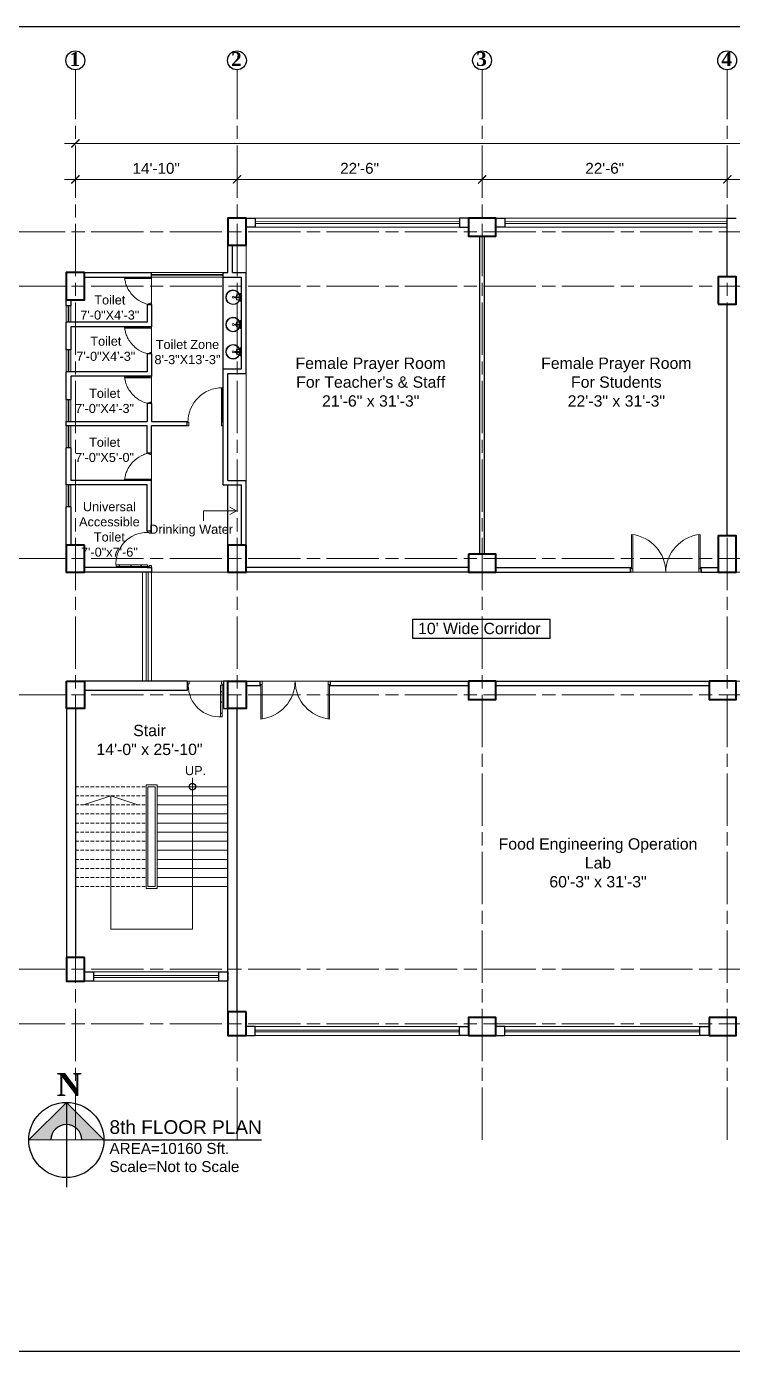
# Model space of a CAD drawing. Header units: inches. Extents: x -12 to 20935469, y -1604 to 24729220.
# Drawn here: x 20887924 to 20888702, y 24705706 to 24707164 of the extents above; entities that cross this region are included whole.
import ezdxf

# ---------------------------------------------------------------- set-up
doc = ezdxf.new("R2010")
doc.units = ezdxf.units.IN
doc.header["$LTSCALE"] = 0.03
doc.header["$MEASUREMENT"] = 0
doc.header["$PDMODE"] = 32
doc.header["$PDSIZE"] = 15
doc.linetypes.add('ACAD_ISO08W100', pattern=[36, 24, -3, 6, -3])
doc.linetypes.add('DASHED2', pattern=[0.375, 0.25, -0.125])
for name, color, linetype, lineweight in [('column', 1, 'Continuous', 40), ('Dim Line', 252, 'Continuous', 13), ('Door', 7, 'Continuous', 18), ('Gas', 21, 'Continuous', 5), ('Glass Line', 252, 'Continuous', 9), ('Grid Line', 252, 'Continuous', 18), ('Hatch', 253, 'Continuous', 15), ('Low Wall', 7, 'Continuous', 30), ('Main Wall', 7, 'Continuous', 30), ('RAIL', 23, 'Continuous', 13), ('STAIR', 46, 'Continuous', 15), ('TOILET FIXTURE', 142, 'Continuous', 5), ('wind.', 150, 'Continuous', 20)]:
    doc.layers.add(name, color=color, linetype=linetype, lineweight=lineweight)
doc.layers.add('TEXT', color=7, linetype='Continuous')
doc.styles.add('2', font='swisscl.ttf')
doc.styles.add('RomanS', font='arial.ttf', dxfattribs={"height": 12})
doc.styles.get("Standard").update_dxf_attribs({"font": 'timesbd.ttf'})
doc.dimstyles.new('Aec_Arch_I', dxfattribs={"dimscale": 96, "dimtxt": 12, "dimasz": 0.09375, "dimexe": 0.125, "dimexo": 0.125, "dimgap": 0.0625, "dimtad": 1, "dimdec": 0, "dimzin": 3, "dimdsep": 46, "dimlunit": 4, "dimtxsty": 'RomanS', "dimblk1": 'ARCHTICK', "dimblk2": 'ARCHTICK', "dimsah": 1, "dimcen": 0.09375, "dimdle": 0.125, "dimadec": 0, "dimazin": 0, "dimtfac": 0.75, "dimtdec": 0, "dimtmove": 2, "dimatfit": 3, "dimldrblk": 'ARCHTICK', "dimfxl": 1, "dimfrac": 1, "dimtolj": 1, "dimtzin": 0, "dimarcsym": 0})

# ---------------------------------------------------------------- blocks, each defined once
blk = doc.blocks.new('_ArchTick')
at = {"color": 0, "linetype": 'ByBlock', "lineweight": 35, "const_width": 0.15}
blk.add_lwpolyline([(-0.5, -0.5), (0.5, 0.5)], dxfattribs=at)
blk = doc.blocks.new('*D14')
at = {"layer": 'Defpoints', "color": 0, "transparency": 16777216}
for p in [(20831126.3, 24724578.2), (20830948.3, 24724562.3), (20831126.3, 24724562.3)]:
    blk.add_point(p, dxfattribs=at)
at = {"layer": 'Dim Line', "color": 0, "lineweight": -2, "transparency": 16777216}
for p, q in [((20830948.3, 24724574.3), (20830948.3, 24724590.2)), ((20831126.3, 24724574.3), (20831126.3, 24724590.2)), ((20830936.3, 24724578.2), (20831138.3, 24724578.2))]:
    blk.add_line(p, q, dxfattribs=at)
at = {"layer": 'Dim Line', "color": 0, "lineweight": -2, "transparency": 16777216, "xscale": 9, "yscale": 9, "zscale": 9, "rotation": 180}
blk.add_blockref('_ArchTick', (20830948.3, 24724578.2), dxfattribs=at)
at = {"layer": 'Dim Line', "color": 0, "lineweight": -2, "transparency": 16777216, "xscale": 9, "yscale": 9, "zscale": 9}
blk.add_blockref('_ArchTick', (20831126.3, 24724578.2), dxfattribs=at)
at = {"layer": 'Dim Line', "color": 0, "transparency": 16777216, "insert": (20831037.3, 24724590.3), "char_height": 12, "attachment_point": 5, "style": 'RomanS'}
blk.add_mtext('\\A1;14\'-10"', dxfattribs=at)
blk = doc.blocks.new('*D7')
at = {"layer": 'Defpoints', "color": 0, "transparency": 16777216}
for p in [(20831396.3, 24724578.2), (20831396.3, 24724578.2), (20831126.3, 24724562.3)]:
    blk.add_point(p, dxfattribs=at)
at = {"layer": 'Dim Line', "color": 0, "lineweight": -2, "transparency": 16777216}
for p, q in [((20831126.3, 24724574.3), (20831126.3, 24724590.2)), ((20831114.3, 24724578.2), (20831408.3, 24724578.2))]:
    blk.add_line(p, q, dxfattribs=at)
at = {"layer": 'Dim Line', "color": 0, "lineweight": -2, "transparency": 16777216, "xscale": 9, "yscale": 9, "zscale": 9, "rotation": 180}
blk.add_blockref('_ArchTick', (20831126.3, 24724578.2), dxfattribs=at)
at = {"layer": 'Dim Line', "color": 0, "lineweight": -2, "transparency": 16777216, "xscale": 9, "yscale": 9, "zscale": 9}
blk.add_blockref('_ArchTick', (20831396.3, 24724578.2), dxfattribs=at)
at = {"layer": 'Dim Line', "color": 0, "transparency": 16777216, "insert": (20831261.3, 24724590.3), "char_height": 12, "attachment_point": 5, "style": 'RomanS'}
blk.add_mtext('\\A1;22\'-6"', dxfattribs=at)
blk = doc.blocks.new('*D8')
at = {"layer": 'Defpoints', "color": 0, "transparency": 16777216}
for p in [(20831396.3, 24724578.2), (20831666.3, 24724578.2), (20831666.3, 24724578.2)]:
    blk.add_point(p, dxfattribs=at)
at = {"layer": 'Dim Line', "color": 0, "lineweight": -2, "transparency": 16777216}
blk.add_line((20831384.3, 24724578.2), (20831678.3, 24724578.2), dxfattribs=at)
at = {"layer": 'Dim Line', "color": 0, "lineweight": -2, "transparency": 16777216, "xscale": 9, "yscale": 9, "zscale": 9, "rotation": 180}
blk.add_blockref('_ArchTick', (20831396.3, 24724578.2), dxfattribs=at)
at = {"layer": 'Dim Line', "color": 0, "lineweight": -2, "transparency": 16777216, "xscale": 9, "yscale": 9, "zscale": 9}
blk.add_blockref('_ArchTick', (20831666.3, 24724578.2), dxfattribs=at)
at = {"layer": 'Dim Line', "color": 0, "transparency": 16777216, "insert": (20831531.3, 24724590.3), "char_height": 12, "attachment_point": 5, "style": 'RomanS'}
blk.add_mtext('\\A1;22\'-6"', dxfattribs=at)
blk = doc.blocks.new('*D9')
at = {"layer": 'Defpoints', "color": 0, "transparency": 16777216}
for p in [(20831666.3, 24724578.2), (20831844.3, 24724578.2), (20831844.3, 24724578.2)]:
    blk.add_point(p, dxfattribs=at)
at = {"layer": 'Dim Line', "color": 0, "lineweight": -2, "transparency": 16777216}
blk.add_line((20831654.3, 24724578.2), (20831856.3, 24724578.2), dxfattribs=at)
at = {"layer": 'Dim Line', "color": 0, "lineweight": -2, "transparency": 16777216, "xscale": 9, "yscale": 9, "zscale": 9, "rotation": 180}
blk.add_blockref('_ArchTick', (20831666.3, 24724578.2), dxfattribs=at)
at = {"layer": 'Dim Line', "color": 0, "lineweight": -2, "transparency": 16777216, "xscale": 9, "yscale": 9, "zscale": 9}
blk.add_blockref('_ArchTick', (20831844.3, 24724578.2), dxfattribs=at)
at = {"layer": 'Dim Line', "color": 0, "transparency": 16777216, "insert": (20831755.3, 24724590.3), "char_height": 12, "attachment_point": 5, "style": 'RomanS'}
blk.add_mtext('\\A1;14\'-10"', dxfattribs=at)
blk = doc.blocks.new('*D13')
at = {"layer": 'Defpoints', "color": 0, "transparency": 16777216}
for p in [(20830948.3, 24724610.7), (20832951.8, 24724617.8), (20832951.8, 24724610.7)]:
    blk.add_point(p, dxfattribs=at)
at = {"layer": 'Dim Line', "color": 0, "lineweight": -2, "transparency": 16777216}
for p, q in [((20830948.3, 24724622.7), (20830948.3, 24724629.8)), ((20832951.8, 24724622.7), (20832951.8, 24724629.8)), ((20830936.3, 24724617.8), (20832963.8, 24724617.8))]:
    blk.add_line(p, q, dxfattribs=at)
at = {"layer": 'Dim Line', "color": 0, "lineweight": -2, "transparency": 16777216, "xscale": 9, "yscale": 9, "zscale": 9, "rotation": 180}
blk.add_blockref('_ArchTick', (20830948.3, 24724617.8), dxfattribs=at)
at = {"layer": 'Dim Line', "color": 0, "lineweight": -2, "transparency": 16777216, "xscale": 9, "yscale": 9, "zscale": 9}
blk.add_blockref('_ArchTick', (20832951.8, 24724617.8), dxfattribs=at)
at = {"layer": 'Dim Line', "color": 0, "transparency": 16777216, "insert": (20831950, 24724629.9), "char_height": 12, "attachment_point": 5, "style": 'RomanS'}
blk.add_mtext('\\A1;166\'-11"', dxfattribs=at)
blk = doc.blocks.new('Door_45')
at = {"layer": 'Door'}
for p, q in [((1.5, 5), (1.5, 44)), ((1.5, 40), (2.2, 40)), ((2.2, 40), (2.2, 39.5)), ((2.2, 39.5), (2.7, 39.5)), ((2.7, 39.5), (2.7, 40)), ((2.7, 40), (3.5, 40)), ((3.5, 44), (3.5, 5)), ((1.5, 25.8), (2.2, 25.8)), ((2.2, 25.8), (2.2, 25.3)), ((2.2, 25.3), (2.7, 25.3)), ((2.7, 25.8), (3.5, 25.8)), ((2.7, 25.3), (2.7, 25.8)), ((0, 0), (0, 5)), ((0, 5), (1.5, 5)), ((1.5, 12.6), (2.2, 12.6)), ((3.5, 5), (1.5, 5)), ((1.5, 5), (1.5, 3)), ((1.5, 3), (2.5, 3)), ((2.2, 12.6), (2.2, 13.1)), ((2.2, 13.1), (2.7, 13.1)), ((2.5, 3), (2.5, 0)), ((2.7, 13.1), (2.7, 12.6)), ((2.7, 12.6), (3.5, 12.6)), ((42.5, 3), (42.5, 0)), ((43.5, 3), (42.5, 3)), ((45, 5), (43.5, 5)), ((43.5, 5), (43.5, 3)), ((45, 0), (45, 5)), ((2.5, 0), (0, 0)), ((42.5, 0), (45, 0))]:
    blk.add_line(p, q, dxfattribs=at)
blk.add_arc((4.7, 5.3), 38.8, 359.6233, 94.6685, dxfattribs=at)
blk = doc.blocks.new('sssss-flat-876')
at = {"layer": 'Door', "linetype": 'Continuous', "ltscale": 3}
blk.add_line((3666.5, 84027.2), (3666.5, 84055.7), dxfattribs=at)
at = {"layer": 'Door', "linetype": 'Continuous', "ltscale": 3, "extrusion": (-7.21527e-09, -3.35624e-18, 1), "elevation": 0}
for points in [[(3666.5, 84057.2), (3666.5, 84055.7), (3668.4, 84055.7), (3668.4, 84056.5), (3670.2, 84056.5), (3670.2, 84057.2)], [(3668.4, 84055.7), (3696.2, 84055.7), (3696.2, 84056.5), (3668.4, 84056.5)]]:
    blk.add_lwpolyline(points, close=True, dxfattribs=at)
at = {"layer": 'Door', "linetype": 'Continuous', "ltscale": 3, "flags": 128}
blk.add_lwpolyline([(3670.2, 84027.2, 0.04096), (3675.5, 84028.9, 0.082496), (3684.9, 84034.8, 0.052187), (3689.7, 84040, 0.043988), (3692.9, 84045, 0.036571), (3694.8, 84049.6, 0.034751), (3695.9, 84054.2, 0.011435), (3696.2, 84055.7)], format="xyb", dxfattribs=at)
at = {"layer": 'Door', "linetype": 'Continuous', "ltscale": 3}
blk.add_lwpolyline([(3666.5, 84027.2), (3666.5, 84028.7), (3668.4, 84028.7), (3668.4, 84027.9), (3670.2, 84027.9), (3670.2, 84027.2)], close=True, dxfattribs=at)
blk = doc.blocks.new('7-flat-72')
at = {"layer": 'Glass Line', "color": 8, "ltscale": 20}
for p, q in [((-64478.7, 376960.5), (-64480.3, 376960.5)), ((-64480.3, 376959.5), (-64480.3, 376960.5)), ((-64480.3, 376959.5), (-64480.3, 376960.5)), ((-64478.7, 376959.5), (-64480.3, 376959.5)), ((-64480.3, 376959.1), (-64480.3, 376959.4)), ((-64478.7, 376959.4), (-64480.3, 376959.4)), ((-64478.7, 376959.1), (-64480.3, 376959.1)), ((-64480.2, 376959.4), (-64480.2, 376959.5)), ((-64480.1, 376959.5), (-64480.1, 376960.5)), ((-64479.9, 376959.5), (-64479.9, 376960.5)), ((-64479.5, 376959.5), (-64479.5, 376960.5)), ((-64479.1, 376959.5), (-64479.1, 376960.5)), ((-64478.9, 376959.5), (-64478.9, 376960.5)), ((-64478.9, 376959.4), (-64478.9, 376959.5)), ((-64478.8, 376959.5), (-64478.8, 376960.5)), ((-64478.7, 376959.5), (-64478.7, 376960.5)), ((-64478.7, 376959.1), (-64478.7, 376959.4)), ((-64475.1, 376959.4), (-64476.9, 376959.4)), ((-64476.9, 376959.1), (-64476.9, 376959.4)), ((-64475.1, 376959.1), (-64476.9, 376959.1)), ((-64476.6, 376959.4), (-64476.6, 376966.6)), ((-64475.5, 376966.6), (-64476.6, 376966.6)), ((-64475.5, 376959.4), (-64475.5, 376966.6)), ((-64475.1, 376959.1), (-64475.1, 376959.4)), ((-64473.3, 376960.5), (-64471.7, 376960.5)), ((-64473.3, 376959.5), (-64473.3, 376960.5)), ((-64473.3, 376959.5), (-64473.3, 376960.5)), ((-64473.3, 376959.5), (-64471.7, 376959.5)), ((-64473.3, 376959.1), (-64473.3, 376959.4)), ((-64473.3, 376959.4), (-64471.7, 376959.4)), ((-64473.3, 376959.1), (-64471.7, 376959.1)), ((-64473.1, 376959.5), (-64473.1, 376960.5)), ((-64473.1, 376959.4), (-64473.1, 376959.5)), ((-64472.9, 376959.5), (-64472.9, 376960.5)), ((-64472.5, 376959.5), (-64472.5, 376960.5)), ((-64472.1, 376959.5), (-64472.1, 376960.5)), ((-64471.9, 376959.5), (-64471.9, 376960.5)), ((-64471.9, 376959.4), (-64471.9, 376959.5)), ((-64471.8, 376959.5), (-64471.8, 376960.5)), ((-64471.7, 376959.5), (-64471.7, 376960.5)), ((-64471.7, 376959.1), (-64471.7, 376959.4))]:
    blk.add_line(p, q, dxfattribs=at)
blk.add_circle((-64476, 376968.4, 0), 1.08, dxfattribs=at)
for radius, start, end in [(8.1, 273.8334, 266.1883), (7.55, 274.115, 265.9068)]:
    blk.add_arc((-64476, 376968.4, 0), radius, start, end, dxfattribs=at)
blk = doc.blocks.new('SFSFSFS-flat-72')
at = {"layer": 'TOILET FIXTURE', "ltscale": 0.2}
blk.add_lwpolyline([(-3918.5, -3608.1), (-3918.5, -3602.7), (-3923.9, -3602.7), (-3923.9, -3608.1)], close=True, dxfattribs=at)
at = {"layer": 'TOILET FIXTURE', "ltscale": 20}
blk.add_blockref('7-flat-72', (60554.8, -380567.2), dxfattribs=at)
blk = doc.blocks.new('$D40')
at = {"layer": 'Door'}
for p, q in [((1, 4), (1, 42)), ((2, 0), (2, 42)), ((1, 5), (0, 5)), ((2, 0), (0, 0)), ((2, 4), (1, 4)), ((39, 4), (38, 4)), ((38, 4), (38, 0)), ((40, 0), (38, 0)), ((40, 5), (39, 5)), ((39, 5), (39, 4))]:
    blk.add_line(p, q, dxfattribs=at)
blk.add_arc((1, 4), 38, 0, 90, dxfattribs=at)
blk = doc.blocks.new('fff')
at = {"layer": 'Grid Line', "color": 252, "linetype": 'ACAD_ISO08W100', "lineweight": 9, "ltscale": 80, "true_color": 0x939598}
for p, q in [((20830948.3, 24723521.1), (20830948.3, 24724698.8)), ((20831126.3, 24723521.1), (20831126.3, 24724698.8)), ((20831396.3, 24723521.1), (20831396.3, 24724698.8)), ((20831666.3, 24723521.1), (20831666.3, 24724698.8)), ((20833096.9, 24724520.6), (20830726.1, 24724520.6)), ((20833096.9, 24724460.6), (20830726.1, 24724460.6)), ((20833096.9, 24724160.7), (20830726.1, 24724160.7)), ((20833096.9, 24724010.7), (20830726.1, 24724010.7)), ((20833096.9, 24723708.7), (20830726.1, 24723708.7)), ((20833096.9, 24723648.8), (20830726.1, 24723648.8))]:
    blk.add_line(p, q, dxfattribs=at)
at = {"layer": 'Dim Line'}
for base, p1, p2, picture, middle in [((20832951.7523, 24724617.8128), (20830948.3088, 24724610.7482), (20832951.7523, 24724610.7482), '*D13', (20831950.0306, 24724629.9397)), ((20831126.3, 24724578.2), (20830948.3, 24724562.3), (20831126.3, 24724562.3), '*D14', (20831037.3, 24724590.3)), ((20831396.3, 24724578.2), (20831126.3, 24724562.3), (20831396.3, 24724578.2), '*D7', (20831261.3, 24724590.3)), ((20831666.3, 24724578.2), (20831396.3, 24724578.2), (20831666.3, 24724578.2), '*D8', (20831531.3, 24724590.3)), ((20831844.3, 24724578.2), (20831666.3, 24724578.2), (20831844.3, 24724578.2), '*D9', (20831755.3, 24724590.3))]:
    dim = blk.add_linear_dim(base=base, p1=p1, p2=p2, dimstyle='Aec_Arch_I', dxfattribs=at)
    dim.commit()
    dim.dimension.update_dxf_attribs({"geometry": picture, "text_midpoint": middle})

msp = doc.modelspace()

# ---------------------------------------------------------------- hatches: boundary and pattern name
at = {"layer": 'Low Wall'}
h = msp.add_hatch(color=256, dxfattribs=at)
h.paths.add_polyline_path([(20887951.1, 24705938.4), (20887926.7, 24705938.4), (20887968.1, 24705979.8), (20887968.1, 24705955.4, 0.414214)])
h.paths.add_polyline_path([(20887968.1, 24705955.4), (20887968.1, 24705979.8), (20888009.5, 24705938.4), (20887985.2, 24705938.4, 0.414214)])

# ---------------------------------------------------------------- linework, layer by layer
for p, q in [((20888141, 24706787.2), (20888141, 24706888.2)), ((20888146, 24706593.3), (20888146, 24706659.4)), ((20888057, 24706568.5), (20888062, 24706568.5)), ((20888589.4, 24706565.9), (20888589.4, 24706563.4)), ((20888667.4, 24706565.9), (20888667.4, 24706563.4)), ((20888176, 24706053.3), (20888176, 24706053.3)), ((20887968.1, 24705979.8), (20887968.1, 24705886.4)), ((20888009.5, 24705938.4), (20888183, 24705938.4))]:
    msp.add_line(p, q)
msp.add_lwpolyline([(20888349.7, 24706511.6), (20888500.5, 24706511.6), (20888500.5, 24706490.5), (20888349.7, 24706490.5)], close=True)
msp.add_lwpolyline([(20888009.5, 24705938.4), (20887926.7, 24705938.3)])
for centre, radius in [((20888106.9, 24706327.3), 3.61), ((20887968.1, 24705938.4), 41.4)]:
    msp.add_circle(centre, radius)
at = {"layer": 'column', "lineweight": 40, "ltscale": 20}
for points in [[(20888166, 24706953.2), (20888146, 24706953.2), (20888146, 24706923.2), (20888166, 24706923.2)], [(20888411.1, 24706953.2), (20888411.1, 24706933.2), (20888441.1, 24706933.2), (20888441.1, 24706953.2)], [(20887988, 24706893.2), (20887968, 24706893.2), (20887968, 24706863.2), (20887988, 24706863.2)], [(20888686, 24706858.4), (20888706, 24706858.4), (20888706, 24706888.4), (20888686, 24706888.4)], [(20888686, 24706563.3), (20888706, 24706563.3), (20888706, 24706603.3), (20888686, 24706603.3)], [(20887988, 24706593.3), (20887968, 24706593.3), (20887968, 24706563.3), (20887988, 24706563.3)], [(20888166, 24706593.3), (20888146, 24706593.3), (20888146, 24706563.3), (20888166, 24706563.3)], [(20888411.1, 24706583.3), (20888411.1, 24706563.3), (20888441.1, 24706563.3), (20888441.1, 24706583.3)], [(20887968.1, 24706443.3), (20887988.1, 24706443.3), (20887988.1, 24706413.3), (20887968.1, 24706413.3)], [(20888146.1, 24706443.3), (20888166.1, 24706443.3), (20888166.1, 24706413.3), (20888146.1, 24706413.3)], [(20888411.1, 24706443.3), (20888411.1, 24706423.3), (20888441.1, 24706423.3), (20888441.1, 24706443.3)], [(20888676, 24706443.3), (20888676, 24706423.3), (20888706, 24706423.3), (20888706, 24706443.3)], [(20887988.1, 24706139.3), (20887968.1, 24706139.3), (20887968.1, 24706113.3), (20887988.1, 24706113.3)], [(20888166.1, 24706079.3), (20888146.1, 24706079.3), (20888146.1, 24706053.3), (20888166.1, 24706053.3)], [(20888441.1, 24706053.3), (20888441.1, 24706073.3), (20888411.1, 24706073.3), (20888411.1, 24706053.3)], [(20888676, 24706073.3), (20888676, 24706053.3), (20888706, 24706053.3), (20888706, 24706073.3)]]:
    msp.add_lwpolyline(points, close=True, dxfattribs=at)
at = {"layer": 'Defpoints'}
msp.add_lwpolyline([(20887723.5, 24707164.1), (20890162.3, 24707164.1), (20890162.3, 24705705.5), (20887723.5, 24705705.5)], close=True, dxfattribs=at)
at = {"layer": 'Door'}
for p, q in [((20888590.7, 24706567.1), (20888590.7, 24706605)), ((20888592, 24706563.4), (20888592, 24706604.9)), ((20888664.8, 24706563.4), (20888664.8, 24706604.9)), ((20888666.1, 24706567.1), (20888666.1, 24706605)), ((20888590.7, 24706568.4), (20888589.4, 24706568.4)), ((20888592, 24706563.4), (20888589.4, 24706563.4)), ((20888592, 24706567.1), (20888590.7, 24706567.1)), ((20888664.8, 24706567.1), (20888666.1, 24706567.1)), ((20888664.8, 24706563.4), (20888667.4, 24706563.4)), ((20888666.1, 24706568.4), (20888667.4, 24706568.4)), ((20888183.7, 24706443.3), (20888181.1, 24706443.3)), ((20888182.4, 24706438.3), (20888181.1, 24706438.3)), ((20888182.4, 24706439.6), (20888182.4, 24706401.7)), ((20888183.7, 24706439.6), (20888182.4, 24706439.6)), ((20888183.7, 24706443.3), (20888183.7, 24706401.8)), ((20888256.5, 24706443.3), (20888256.5, 24706401.8)), ((20888256.5, 24706443.3), (20888259.1, 24706443.3)), ((20888256.5, 24706439.6), (20888257.8, 24706439.6)), ((20888257.8, 24706439.6), (20888257.8, 24706401.7)), ((20888257.8, 24706438.3), (20888259.1, 24706438.3))]:
    msp.add_line(p, q, dxfattribs=at)
for centre, start, end in [((20888586.1, 24706562.9), 0.5906, 83.7783), ((20888670.6, 24706562.9), 96.2217, 179.4094), ((20888177.8, 24706443.8), 276.2217, 359.4094), ((20888262.4, 24706443.8), 180.5906, 263.7783)]:
    msp.add_arc(centre, 42.3, start, end, dxfattribs=at)
at = {"layer": 'Gas', "color": 0, "lineweight": 5}
for points in [[(20888068, 24706329.3), (20888056, 24706329.3), (20888056, 24706215.3), (20888068, 24706215.3)], [(20888066, 24706327.3), (20888058, 24706327.3), (20888058, 24706217.3), (20888066, 24706217.3)]]:
    msp.add_lwpolyline(points, close=True, dxfattribs=at)
at = {"layer": 'Hatch', "lineweight": 5}
for p, q in [((20888166, 24706893.2), (20888166, 24706923.2)), ((20888166, 24706664.4), (20888166, 24706782.2))]:
    msp.add_line(p, q, dxfattribs=at)
at = {"layer": 'Hatch', "lineweight": 0}
msp.add_lwpolyline([(20889897.5, 24706563.4), (20889063.6, 24706563.4), (20889063.6, 24706878.2), (20888883.9, 24706878.4), (20888883.9, 24706563.3), (20888062, 24706563.5), (20888062, 24706443.4), (20888883.9, 24706443.4), (20888883.9, 24706333.6), (20889093.6, 24706333.6), (20889093.6, 24706073.3), (20889093.6, 24706058.4), (20889095, 24706058.4), (20889198.7, 24706058.4), (20889196.5, 24706443.4), (20889897.5, 24706443.4)], close=True, dxfattribs=at)
at = {"layer": 'Low Wall', "color": 0}
msp.add_lwpolyline([(20887926.7, 24705938.4), (20887968.1, 24705979.8), (20888009.5, 24705938.4)], dxfattribs=at)
at = {"layer": 'Low Wall'}
msp.add_arc((20887968.1, 24705938.4), 17, 0, 180, dxfattribs=at)
at = {"layer": 'Main Wall', "lineweight": 30}
for p, q in [((20888696, 24706953.2), (20888706, 24706953.2)), ((20888696, 24706888.4), (20888696, 24706953.2)), ((20888146, 24706893.2), (20888146, 24706923.2)), ((20888151, 24706893.2), (20888151, 24706923.2)), ((20888423.6, 24706583.3), (20888423.6, 24706933.2)), ((20888428.6, 24706583.3), (20888428.6, 24706933.2)), ((20888696, 24706907.2), (20888696, 24706907.2)), ((20887988, 24706893.2), (20888062, 24706893.2)), ((20888062, 24706888.2), (20888062, 24706893.2)), ((20888141, 24706893.2), (20888146, 24706893.2)), ((20888141, 24706888.2), (20888141, 24706893.2)), ((20888151, 24706893.2), (20888166, 24706893.2)), ((20888166, 24706782.2), (20888166, 24706893.2)), ((20888696, 24706901.2), (20888696, 24706901.2)), ((20887988, 24706888.2), (20888062, 24706888.2)), ((20888141, 24706888.2), (20888161, 24706888.2)), ((20888161, 24706787.2), (20888161, 24706888.2)), ((20887968, 24706856.6), (20887968, 24706863.2)), ((20888057, 24706858.2), (20888062, 24706858.2)), ((20888057, 24706858.2), (20888057, 24706838.6)), ((20888696, 24706603.3), (20888696, 24706858.4)), ((20888057, 24706838.6), (20887968, 24706838.6)), ((20887968, 24706808), (20887968, 24706838.6)), ((20888062, 24706833.6), (20887973, 24706833.6)), ((20888057, 24706803.6), (20888057, 24706784)), ((20888062, 24706803.6), (20888057, 24706803.6)), ((20888057, 24706784), (20887968, 24706784)), ((20887968, 24706753.4), (20887968, 24706784)), ((20888062, 24706779), (20887973, 24706779)), ((20887973, 24706779), (20887973, 24706753.4)), ((20888141, 24706729.4), (20888141, 24706787.2)), ((20888141, 24706787.2), (20888161, 24706787.2)), ((20888146, 24706664.4), (20888146, 24706782.2)), ((20888146, 24706782.2), (20888166, 24706782.2)), ((20887968, 24706753.4), (20887973, 24706753.4)), ((20888062, 24706749), (20888057, 24706749)), ((20887968, 24706729.4), (20888057, 24706729.4)), ((20887968, 24706724.4), (20887968, 24706729.4)), ((20888101, 24706724.4), (20888101, 24706729.4)), ((20888141, 24706659.4), (20888141, 24706729.4)), ((20888057, 24706724.4), (20887968, 24706724.4)), ((20888057, 24706694.4), (20888057, 24706724.4)), ((20888062, 24706694.4), (20888062, 24706724.4)), ((20888101, 24706724.4), (20888062, 24706724.4)), ((20887973, 24706700.4), (20887968, 24706700.4)), ((20887968, 24706659.4), (20887968, 24706700.4)), ((20887973, 24706700.4), (20887973, 24706664.4)), ((20888062, 24706694.4), (20888057, 24706694.4)), ((20888057, 24706659.4), (20887968, 24706659.4)), ((20888062, 24706664.4), (20887973, 24706664.4)), ((20888057, 24706608.5), (20888057, 24706659.4)), ((20888062, 24706608.5), (20888062, 24706664.4)), ((20888141, 24706659.4), (20888161, 24706659.4)), ((20888146, 24706664.4), (20888166, 24706664.4)), ((20888161, 24706593.3), (20888161, 24706659.4)), ((20888166, 24706593.3), (20888166, 24706664.4)), ((20887968, 24706593.3), (20887968, 24706635.4)), ((20887973, 24706635.4), (20887968, 24706635.4)), ((20887973, 24706635.4), (20887973, 24706593.3)), ((20888062, 24706608.5), (20888057, 24706608.5)), ((20888062, 24706568.5), (20887988, 24706568.5)), ((20888062, 24706563.5), (20887988, 24706563.5)), ((20888062, 24706568.5), (20888062, 24706563.5)), ((20888411.1, 24706568.4), (20888166, 24706568.4)), ((20888411.1, 24706563.4), (20888166, 24706563.4)), ((20888441.1, 24706568.4), (20888589.4, 24706568.4)), ((20888441.1, 24706563.4), (20888589.4, 24706563.4)), ((20888589.4, 24706563.4), (20888589.4, 24706568.4)), ((20888667.4, 24706563.4), (20888667.4, 24706568.4)), ((20888667.4, 24706568.4), (20888686, 24706568.4)), ((20888667.4, 24706563.4), (20888686, 24706563.4)), ((20888101.1, 24706443.3), (20887988.1, 24706443.3)), ((20888101.1, 24706443.3), (20888101.1, 24706433.3)), ((20888146.1, 24706443.3), (20888141.1, 24706443.3)), ((20888141.1, 24706443.3), (20888141.1, 24706413.3)), ((20888156.1, 24706443.3), (20888146.1, 24706443.3)), ((20888166.1, 24706443.3), (20888181.1, 24706443.3)), ((20888181.1, 24706438.3), (20888166.1, 24706438.3)), ((20888181.1, 24706443.3), (20888181.1, 24706438.3)), ((20888259.1, 24706443.3), (20888411.1, 24706443.3)), ((20888259.1, 24706438.3), (20888259.1, 24706443.3)), ((20888411.1, 24706438.3), (20888259.1, 24706438.3)), ((20888441.1, 24706443.3), (20888676, 24706443.3)), ((20888676, 24706438.3), (20888441.1, 24706438.3)), ((20888101.1, 24706433.3), (20887988.1, 24706433.3)), ((20887968.1, 24706413.3), (20887968.1, 24706139.3)), ((20887978.1, 24706413.3), (20887978.1, 24706139.3)), ((20888141.1, 24706413.3), (20888146.1, 24706413.3)), ((20888146.1, 24706079.3), (20888146.1, 24706413.3)), ((20888156.1, 24706079.3), (20888156.1, 24706413.3))]:
    msp.add_line(p, q, dxfattribs=at)
for points in [[(20888166, 24706953.2), (20888176, 24706953.2), (20888176, 24706943.2), (20888166, 24706943.2)], [(20888411, 24706953.2), (20888401, 24706953.2), (20888401, 24706943.2), (20888411, 24706943.2)], [(20888441, 24706953.2), (20888451, 24706953.2), (20888451, 24706943.2), (20888441, 24706943.2)], [(20887973, 24706863.2), (20887973, 24706856.6)], [(20887973, 24706856.6), (20887968, 24706856.6)], [(20888062, 24706858.2), (20888062, 24706833.6)], [(20887973, 24706833.6), (20887973, 24706808)], [(20887973, 24706808), (20887968, 24706808)], [(20888062, 24706803.6), (20888062, 24706779)], [(20888057, 24706749), (20888057, 24706729.4)], [(20888062, 24706749), (20888062, 24706729.4)], [(20888062, 24706729.4), (20888101, 24706729.4)], [(20888166.1, 24706053.3), (20888176.1, 24706053.3), (20888176.1, 24706063.3), (20888166.1, 24706063.3)], [(20888411.1, 24706053.3), (20888401.1, 24706053.3), (20888401.1, 24706063.3), (20888411.1, 24706063.3)], [(20888441.1, 24706053.3), (20888451.1, 24706053.3), (20888451.1, 24706063.3), (20888441.1, 24706063.3)], [(20888676, 24706053.3), (20888666, 24706053.3), (20888666, 24706063.3), (20888676, 24706063.3)]]:
    msp.add_lwpolyline(points, dxfattribs=at)
at = {"layer": 'Main Wall'}
for points in [[(20887988.1, 24706123.3), (20887998.1, 24706123.3), (20887998.1, 24706113.3), (20887988.1, 24706113.3)], [(20888136.1, 24706123.3), (20888146.1, 24706123.3), (20888146.1, 24706113.3), (20888136.1, 24706113.3)]]:
    msp.add_lwpolyline(points, close=True, dxfattribs=at)
at = {"layer": 'RAIL', "lineweight": 9}
for p, q in [((20888106.9, 24706337), (20888106.9, 24706170.3)), ((20888017, 24706317.3), (20887987, 24706307.3)), ((20888017, 24706170.3), (20888017, 24706317.3)), ((20888047, 24706307.3), (20888017, 24706317.3)), ((20888146, 24706307.3), (20888068, 24706307.3)), ((20888106.9, 24706170.3), (20888017, 24706170.3))]:
    msp.add_line(p, q, dxfattribs=at)
at = {"layer": 'STAIR', "color": 253, "lineweight": 5}
for p, q in [((20888155.6, 24706631), (20888119.3, 24706631)), ((20888119.3, 24706631), (20888119.3, 24706619.8)), ((20888155.6, 24706631), (20888148.3, 24706635.1)), ((20888155.6, 24706631), (20888148.3, 24706627))]:
    msp.add_line(p, q, dxfattribs=at)
at = {"layer": 'STAIR', "color": 32, "linetype": 'DASHED2', "lineweight": 5, "ltscale": 500}
for p, q in [((20887978, 24706327.3), (20888056, 24706327.3)), ((20887978, 24706317.3), (20888056, 24706317.3)), ((20887978, 24706307.3), (20888056, 24706307.3)), ((20887978, 24706297.3), (20888056, 24706297.3)), ((20887978, 24706287.3), (20888056, 24706287.3)), ((20887978, 24706277.3), (20888056, 24706277.3)), ((20887978, 24706267.3), (20888056, 24706267.3)), ((20887978, 24706257.3), (20888056, 24706257.3)), ((20887978, 24706247.3), (20888056, 24706247.3)), ((20887978, 24706237.3), (20888056, 24706237.3)), ((20887978, 24706227.3), (20888056, 24706227.3)), ((20887978, 24706217.3), (20888056, 24706217.3))]:
    msp.add_line(p, q, dxfattribs=at)
at = {"layer": 'STAIR', "color": 32, "lineweight": 5}
for p, q in [((20888068, 24706327.3), (20888146, 24706327.3)), ((20888068, 24706317.3), (20888146, 24706317.3)), ((20888086, 24706307.3), (20888146, 24706307.3)), ((20888068, 24706297.3), (20888146, 24706297.3)), ((20888068, 24706287.3), (20888146, 24706287.3)), ((20888068, 24706277.3), (20888146, 24706277.3)), ((20888068, 24706267.3), (20888146, 24706267.3)), ((20888068, 24706257.3), (20888146, 24706257.3)), ((20888068, 24706247.3), (20888146, 24706247.3)), ((20888068, 24706237.3), (20888146, 24706237.3)), ((20888068, 24706227.3), (20888146, 24706227.3)), ((20888068, 24706217.3), (20888146, 24706217.3))]:
    msp.add_line(p, q, dxfattribs=at)
at = {"layer": 'TEXT'}
for centre in [(20887978, 24707126.8), (20888156, 24707126.8), (20888426, 24707126.8), (20888696, 24707126.8)]:
    msp.add_circle(centre, 10.4, dxfattribs=at)
at = {"layer": 'wind.', "lineweight": 5}
for p, q in [((20888401, 24706953.2), (20888176, 24706953.2)), ((20888176, 24706949.2), (20888401, 24706949.3)), ((20888451, 24706953.2), (20888696, 24706953.2)), ((20888451, 24706949.2), (20888696, 24706949.3)), ((20888176, 24706947.2), (20888401, 24706947.3)), ((20888176, 24706943.2), (20888401, 24706943.2)), ((20888451, 24706947.2), (20888696, 24706947.3)), ((20888451, 24706943.2), (20888696, 24706943.2)), ((20888062, 24706893.2), (20888141, 24706893.2)), ((20888062, 24706891.2), (20888141, 24706891.2)), ((20888062, 24706890.2), (20888141, 24706890.2)), ((20888062, 24706888.2), (20888141, 24706888.2)), ((20887968, 24706856.6), (20887968, 24706838.6)), ((20887970, 24706856.6), (20887970, 24706838.6)), ((20887971, 24706856.6), (20887971, 24706838.6)), ((20887973, 24706856.6), (20887973, 24706838.6)), ((20887968, 24706808), (20887968, 24706784)), ((20887970, 24706808), (20887970, 24706784)), ((20887971, 24706808), (20887971, 24706784)), ((20887973, 24706808), (20887973, 24706784)), ((20887968, 24706729.4), (20887968, 24706753.4)), ((20887970, 24706729.4), (20887970, 24706753.4)), ((20887971, 24706729.4), (20887971, 24706753.4)), ((20887973, 24706729.4), (20887973, 24706753.4)), ((20887968, 24706700.4), (20887968, 24706724.4)), ((20887970, 24706700.4), (20887970, 24706724.4)), ((20887971, 24706700.4), (20887971, 24706724.4)), ((20887973, 24706700.4), (20887973, 24706724.4)), ((20887968, 24706635.4), (20887968, 24706659.4)), ((20887970, 24706635.4), (20887970, 24706659.4)), ((20887971, 24706635.4), (20887971, 24706659.4)), ((20887973, 24706635.4), (20887973, 24706659.4)), ((20888052.1, 24706443.3), (20888052.1, 24706563.4)), ((20888056.1, 24706443.3), (20888056.1, 24706563.4)), ((20888058.1, 24706443.3), (20888058.1, 24706563.4)), ((20887993.1, 24706123.3), (20888141.1, 24706123.3)), ((20887998.1, 24706119.3), (20888136.1, 24706119.3)), ((20887998.1, 24706117.3), (20888136.1, 24706117.3)), ((20887993.1, 24706113.3), (20888141.1, 24706113.3)), ((20888401, 24706063.3), (20888176.1, 24706063.3)), ((20888401, 24706059.3), (20888176.1, 24706059.3)), ((20888441.1, 24706059.3), (20888441, 24706059.3)), ((20888666, 24706063.3), (20888451.1, 24706063.3)), ((20888666, 24706059.3), (20888451.1, 24706059.3)), ((20888401, 24706057.3), (20888176.1, 24706057.3)), ((20888401, 24706053.3), (20888176.1, 24706053.3)), ((20888411, 24706057.3), (20888411, 24706057.3)), ((20888441.1, 24706057.3), (20888441, 24706057.3)), ((20888666, 24706057.3), (20888451.1, 24706057.3)), ((20888666, 24706053.3), (20888451.1, 24706053.3))]:
    msp.add_line(p, q, dxfattribs=at)
at = {"layer": 'wind.'}
msp.add_line((20888062, 24706443.3), (20888062, 24706563.5), dxfattribs=at)

# ---------------------------------------------------------------- block references
at = {"layer": 'Door', "ltscale": 20, "xscale": -1}
for p in [(20891728.5, 24622831), (20891728.5, 24622776.4), (20891728.5, 24622721.8)]:
    msp.add_blockref('sssss-flat-876', p, dxfattribs=at)
at = {"layer": 'Door', "xscale": -1}
msp.add_blockref('$D40', (20888141, 24706724.4), dxfattribs=at)
at = {"layer": 'Door', "ltscale": 20, "rotation": 180}
msp.add_blockref('sssss-flat-876', (20891728.5, 24790721.6), dxfattribs=at)
at = {"layer": 'Door', "color": 250, "ltscale": 20, "xscale": 0.8888888888759539, "yscale": 0.8888888888759539, "zscale": 0.8888888888759539}
for p, rotation in [((20888061.9, 24706568.5), 90.00000000000001), ((20888141.1, 24706443.3), 180)]:
    msp.add_blockref('Door_45', p, dxfattribs=dict(at, rotation=rotation))
at = {"layer": 'Hatch', "lineweight": 0}
msp.add_blockref('fff', (57029.8, -17582.4), dxfattribs=at)
at = {"layer": 'TOILET FIXTURE', "ltscale": 20, "rotation": 90.00000000000001}
for p in [(20884552.9, 24710787.2), (20884552.9, 24710757.2), (20884552.9, 24710727.2)]:
    msp.add_blockref('SFSFSFS-flat-72', p, dxfattribs=at)

# ---------------------------------------------------------------- texts
msp.add_text('N', height=25.2).set_placement((20887957.5, 24705986.8))
at = {"layer": 'TEXT', "char_height": 15.44, "width": 227.458, "attachment_point": 8, "rotation": 0}
for s, insert in [('\\A1;1', (20887977.5, 24707120.5)), ('\\A1;2', (20888155.4, 24707120.5)), ('\\A1;3', (20888425.4, 24707120.5)), ('\\A1;4', (20888695.4, 24707120.5))]:
    msp.add_mtext(s, dxfattribs=dict(at, insert=insert))
at = {"layer": 'TEXT', "color": 30, "lineweight": 5, "ltscale": 20, "attachment_point": 2, "style": '2'}
for s, width, gutter_width, insert, char_height in [('{\\fArial|b0|i0|c0|p34;\\C0;Toilet \\P7\'-0"X4\'-3"}', 104.76, 0.5, (20888016, 24706868.1), 10), ('{\\fArial|b0|i0|c0|p34;\\C0;Toilet \\P7\'-0"X4\'-3"}', 104.76, 0.5, (20888011.6, 24706822.7), 10), ('{\\fArial|b0|i0|c0|p34;\\C0;Toilet Zone\\P8\'-3"X13\'-3"}', 104.76, 0.5, (20888101.5, 24706819.1), 10), ('\\pxsm1;{\\fArial|b0|i0|c0|p34;\\C0;Female Prayer Room\\PFor Teacher\'s & Staff\\P21\'-6" x 31\'-3" }', 235.592, 0.75, (20888303.3, 24706799.7), 12.476), ('\\pxsm1;{\\fArial|b0|i0|c0|p34;\\C0;Female Prayer Room\\PFor Students\\P22\'-3" x 31\'-3" }', 204.588, 0.75, (20888573.9, 24706799.7), 12.476), ('{\\fArial|b0|i0|c0|p34;\\C0;Toilet \\P7\'-0"X4\'-3"}', 104.76, 0.5, (20888010.2, 24706765.3), 10), ('{\\fArial|b0|i0|c0|p34;\\C0;Toilet \\P7\'-0"X5\'-0"}', 104.76, 0.5, (20888010.2, 24706711.4), 10), ('{\\fArial|b0|i0|c0|p34;\\C0;Universal Accessible Toilet\\P7\'-0"x7\'-6"}', 89.095, 0.35, (20888015.5, 24706640.5), 10), ('\\pxsm1;{\\fArial|b0|i0|c0|p34;\\C0;Drinking Water }', 88.563, 0.282, (20888105.5, 24706615.7), 10), ("\\pxsm1,qc;{\\fArial|b0|i0|c0|p34;\\C0;10' Wide Corridor}", 227.89, 0.75, (20888423, 24706507.7), 12.476), ('\\pxsm1;{\\fArial|b0|i0|c0|p34;\\C0;Stair\\P14\'-0" x 25\'-10"  }', 148.355, 0.282, (20888059.7, 24706395.4), 12.476), ('{\\fArial|b0|i0|c0|p34;\\C0;UP.}', 104.76, 0.5, (20888110.4, 24706350), 10), ('\\pxsm1;{\\fArial|b0|i0|c0|p34;\\C0;Food Engineering Operation \\PLab\\P60\'-3" x 31\'-3" }', 275.824, 0.75, (20888553.7, 24706270.5), 12.476), ('\\A1;\\pxql;{\\fArial|b0|i0|c0|p34;\\C0;8th FLOOR PLAN \\P\\H0.8x;AREA=10160 Sft.\\PScale=Not to Scale}', 640.124, 0.5, (20888335.7, 24705960.1), 15)]:
    msp.add_mtext_dynamic_manual_height_columns(s, width=width, gutter_width=gutter_width, heights=[0], dxfattribs=dict(at, insert=insert, char_height=char_height))

doc.saveas('drawing.dxf')
